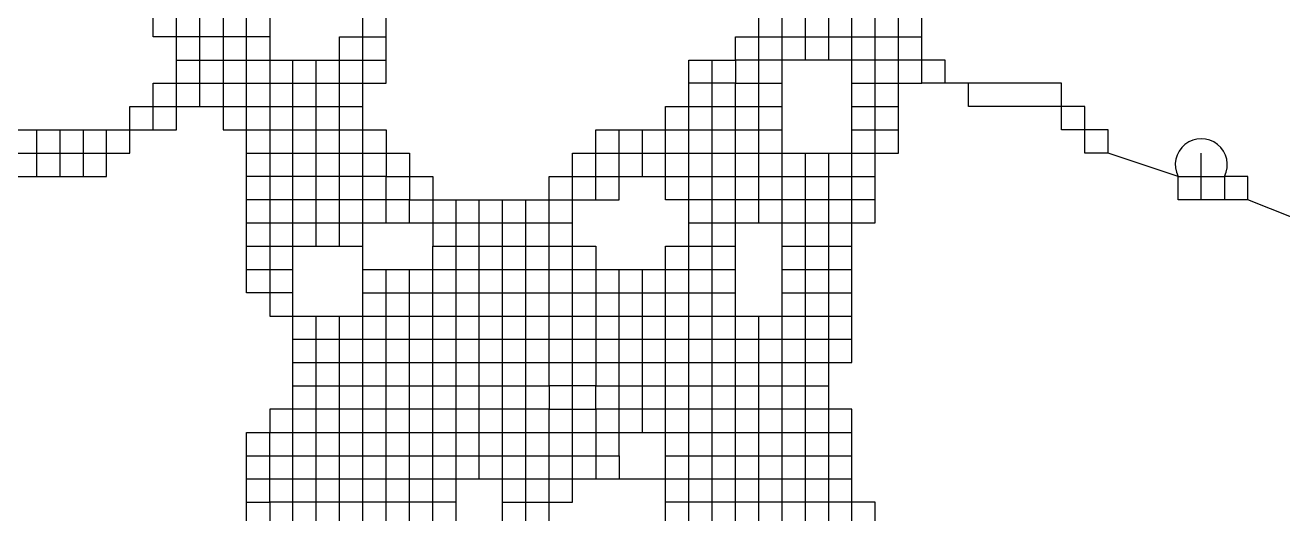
# Model space of a CAD drawing. Header units: millimetres. Extents: x 0 to 841, y 0 to 594.
# Drawn here: x 748.47 to 755.16, y 108.32 to 110.92 of the extents above; entities that cross this region are included whole.
import ezdxf
from ezdxf.enums import TextEntityAlignment as Align

# ---------------------------------------------------------------- set-up
doc = ezdxf.new("R2010")
doc.units = ezdxf.units.MM
doc.layers.add('TEXT', color=255, linetype='Continuous')
doc.styles.add('ECL', font='', dxfattribs={"width": 0.7, "height": 3})
doc.styles.get('ECL').set_extended_font_data('FangSong_GB2312')

# ---------------------------------------------------------------- blocks, each defined once
blk = doc.blocks.new('*U21')
at = {"color": 251, "linetype": 'Continuous'}
for points in [[(-24.915, 3.2365), (-24.7665, 3.2365), (-24.7665, 3.385), (-24.7665, 3.5335), (-24.7665, 3.682), (-24.7665, 3.8305), (-24.7665, 3.979)], [(-24.4695, 3.979), (-24.4695, 3.8305), (-24.4695, 3.682), (-24.4695, 3.5335), (-24.4695, 3.385), (-24.4695, 3.2365), (-24.321, 3.2365), (-24.1725, 3.2365), (-24.024, 3.2365), (-23.8755, 3.2365), (-23.727, 3.2365), (-23.5785, 3.2365), (-23.43, 3.2365), (-23.43, 3.088), (-23.2815, 3.088), (-23.2815, 2.9395), (-23.133, 2.9395), (-23.133, 2.791), (-22.3905, 2.791), (-22.3905, 2.9395), (-22.242, 2.9395), (-22.242, 3.088), (-22.0935, 3.088), (-22.0935, 3.2365), (-21.648, 3.2365), (-21.648, 3.385), (-21.4995, 3.385), (-21.4995, 3.5335), (-21.4995, 3.682), (-21.2025, 3.682), (-21.2025, 3.8305), (-21.054, 3.8305), (-20.9055, 3.8305), (-20.757, 3.8305), (-20.6085, 3.8305), (-20.46, 3.8305), (-20.3115, 3.8305), (-20.163, 3.8305), (-20.0145, 3.8305)], [(-23.5785, 0.712), (-23.5785, 0.8605), (-23.5785, 1.009), (-23.5785, 1.1575), (-23.5785, 1.306), (-23.5785, 1.4545), (-23.5785, 1.603), (-23.5785, 1.7515), (-23.5785, 1.9), (-23.5785, 2.0485), (-23.5785, 2.197), (-23.5785, 2.3455), (-23.5785, 2.494), (-23.5785, 2.6425), (-23.5785, 2.791), (-23.5785, 2.9395), (-23.5785, 3.088), (-23.5785, 3.2365), (-23.5785, 3.385), (-23.5785, 3.5335), (-23.5785, 3.682), (-23.5785, 3.8305), (-23.5785, 3.979)], [(-24.1725, 3.8305), (-24.321, 3.8305), (-24.4695, 3.8305), (-24.618, 3.8305), (-24.7665, 3.8305), (-24.915, 3.8305), (-24.915, 3.979), (-25.0635, 3.979), (-25.212, 3.979), (-25.212, 4.1275), (-25.3605, 4.1275), (-25.3605, 4.276), (-25.509, 4.276), (-25.509, 4.4245), (-25.509, 4.573), (-25.509, 4.7215), (-25.509, 4.87), (-25.509, 5.0185), (-25.509, 5.167), (-25.509, 5.3155), (-25.509, 5.464)], [(-24.024, 1.7515), (-23.8755, 1.7515), (-23.727, 1.7515), (-23.5785, 1.7515), (-23.43, 1.7515), (-23.2815, 1.7515), (-23.133, 1.7515), (-22.9845, 1.7515), (-22.836, 1.7515), (-22.6875, 1.7515), (-22.539, 1.7515), (-22.3905, 1.7515), (-22.3905, 1.9), (-22.242, 1.9), (-22.0935, 1.9), (-22.0935, 1.7515), (-21.945, 1.7515), (-21.7965, 1.7515), (-21.648, 1.7515), (-21.4995, 1.7515), (-21.351, 1.7515), (-21.2025, 1.7515), (-21.054, 1.7515), (-20.9055, 1.7515), (-20.757, 1.7515), (-20.6085, 1.7515), (-20.46, 1.7515), (-20.46, 1.9), (-20.46, 2.0485), (-20.46, 2.197), (-20.46, 2.3455), (-20.46, 2.494), (-20.46, 2.6425), (-20.46, 2.791), (-20.46, 2.9395), (-20.46, 3.088), (-20.46, 3.2365), (-20.46, 3.385), (-20.46, 3.5335), (-20.46, 3.682), (-20.46, 3.8305), (-20.46, 3.979)], [(-24.1725, 3.979), (-24.1725, 3.8305), (-24.1725, 3.682), (-24.1725, 3.5335), (-24.1725, 3.385), (-24.1725, 3.2365), (-24.1725, 3.088), (-24.1725, 2.9395), (-24.1725, 2.791), (-24.1725, 2.6425), (-24.1725, 2.494), (-24.1725, 2.3455), (-24.1725, 2.197), (-24.1725, 2.0485), (-24.024, 2.0485), (-23.5785, 2.0485), (-23.43, 2.0485), (-23.2815, 2.0485), (-23.133, 2.0485), (-22.9845, 2.0485), (-22.836, 2.0485), (-22.6875, 2.0485), (-22.539, 2.0485), (-22.3905, 2.0485), (-22.3905, 2.197), (-22.242, 2.197), (-22.0935, 2.197), (-22.0935, 2.0485), (-21.945, 2.0485), (-21.7965, 2.0485), (-21.648, 2.0485), (-21.648, 2.197), (-21.4995, 2.197), (-21.351, 2.197), (-21.2025, 2.197)], [(-23.5785, 2.197), (-23.43, 2.197), (-23.2815, 2.197), (-23.133, 2.197), (-22.9845, 2.197), (-22.836, 2.197), (-22.6875, 2.197), (-22.539, 2.197), (-22.3905, 2.197), (-22.3905, 2.3455), (-22.242, 2.3455), (-22.0935, 2.3455), (-22.0935, 2.197), (-21.945, 2.197), (-21.7965, 2.197), (-21.648, 2.197), (-21.648, 2.3455), (-21.4995, 2.3455), (-21.351, 2.3455), (-21.2025, 2.3455)], [(-21.945, 1.1575), (-21.945, 1.306), (-21.945, 1.4545), (-21.945, 1.603), (-21.945, 1.7515), (-21.945, 1.9), (-21.945, 2.0485), (-21.945, 2.197), (-21.945, 2.3455)], [(-21.4995, 2.0485), (-21.351, 2.0485), (-21.2025, 2.0485), (-20.9055, 2.0485), (-20.757, 2.0485), (-20.6085, 2.0485), (-20.46, 2.0485)], [(-24.321, 1.1575), (-24.1725, 1.1575), (-24.1725, 1.306), (-24.024, 1.306), (-23.8755, 1.306), (-23.727, 1.306), (-23.5785, 1.306), (-23.43, 1.306), (-23.2815, 1.306), (-23.133, 1.306), (-22.9845, 1.306), (-22.836, 1.306), (-22.6875, 1.306), (-22.539, 1.306), (-22.3905, 1.306), (-22.3905, 1.4545), (-22.242, 1.4545), (-22.0935, 1.4545), (-22.0935, 1.306), (-21.945, 1.306), (-21.7965, 1.306), (-21.648, 1.306), (-21.4995, 1.306), (-21.351, 1.306), (-21.2025, 1.306), (-21.054, 1.306), (-20.9055, 1.306), (-20.757, 1.306), (-20.6085, 1.306), (-20.46, 1.306)]]:
    blk.add_lwpolyline(points, dxfattribs=at)
at = {"color": 157, "linetype": 'Continuous'}
for points in [[(-24.618, 3.385), (-24.618, 3.5335), (-24.618, 3.682), (-24.618, 3.8305), (-24.618, 3.979)], [(-24.7665, 3.682), (-24.618, 3.682), (-24.4695, 3.682), (-24.321, 3.682), (-24.1725, 3.682)], [(-24.024, 1.9), (-23.8755, 1.9), (-23.727, 1.9), (-23.5785, 1.9), (-23.43, 1.9), (-23.2815, 1.9), (-23.133, 1.9), (-22.9845, 1.9), (-22.836, 1.9), (-22.6875, 1.9), (-22.539, 1.9), (-22.3905, 1.9), (-22.3905, 2.0485), (-22.242, 2.0485), (-22.0935, 2.0485), (-22.0935, 1.9), (-21.945, 1.9), (-21.7965, 1.9), (-21.648, 1.9), (-21.4995, 1.9), (-21.351, 1.9), (-21.2025, 1.9), (-21.054, 1.9), (-20.9055, 1.9), (-20.757, 1.9), (-20.6085, 1.9), (-20.46, 1.9)]]:
    blk.add_lwpolyline(points, dxfattribs=at)
at = {"color": 47, "linetype": 'Continuous'}
for points in [[(-20.9055, 0.712), (-20.9055, 0.8605), (-20.9055, 1.009), (-20.9055, 1.1575), (-20.9055, 1.306), (-20.9055, 1.4545), (-20.9055, 1.603), (-20.9055, 1.7515), (-20.9055, 1.9), (-20.9055, 2.0485), (-20.9055, 2.197), (-20.9055, 2.3455), (-20.9055, 2.494), (-20.9055, 2.6425), (-20.9055, 2.791), (-20.9055, 2.9395), (-20.9055, 3.088), (-20.9055, 3.2365), (-20.9055, 3.385), (-20.9055, 3.5335), (-20.9055, 3.682), (-20.9055, 3.8305), (-20.9055, 3.979)], [(-22.9845, 0.8605), (-23.133, 0.8605), (-23.2815, 0.8605), (-23.43, 0.8605), (-23.5785, 0.8605), (-23.727, 0.8605), (-23.8755, 0.8605), (-24.024, 0.8605), (-24.1725, 0.8605), (-24.1725, 0.712)]]:
    blk.add_lwpolyline(points, dxfattribs=at)
at = {"color": 155, "linetype": 'Continuous'}
for points in [[(-19.866, 3.5335), (-20.0145, 3.5335), (-20.0145, 3.682), (-20.0145, 3.8305), (-20.0145, 3.979)], [(-21.054, 2.6425), (-20.9055, 2.6425), (-20.757, 2.6425), (-20.6085, 2.6425), (-20.46, 2.6425), (-20.3115, 2.6425), (-20.3115, 2.791), (-20.3115, 2.9395), (-20.3115, 3.088), (-20.3115, 3.2365), (-20.3115, 3.385), (-20.3115, 3.5335), (-20.3115, 3.682), (-20.3115, 3.8305), (-20.3115, 3.979)], [(-26.2515, 3.2365), (-25.0635, 3.2365), (-24.915, 3.2365), (-24.915, 3.385), (-24.7665, 3.385), (-24.618, 3.385), (-24.4695, 3.385), (-24.321, 3.385), (-24.1725, 3.385), (-24.024, 3.385), (-23.8755, 3.385), (-23.727, 3.385), (-23.5785, 3.385)], [(-20.757, 3.682), (-20.757, 3.8305), (-20.757, 3.979), (-20.757, 4.1275), (-20.757, 4.276), (-20.757, 4.4245), (-20.757, 4.573), (-20.757, 4.7215), (-20.757, 4.87)], [(-24.321, 2.6425), (-24.1725, 2.6425), (-24.024, 2.6425), (-23.8755, 2.6425), (-23.727, 2.6425), (-23.5785, 2.6425), (-23.43, 2.6425), (-23.2815, 2.6425), (-23.133, 2.6425), (-23.133, 2.494), (-22.9845, 2.494), (-22.836, 2.494), (-22.6875, 2.494), (-22.539, 2.494), (-22.3905, 2.494), (-22.3905, 2.6425), (-22.242, 2.6425), (-22.242, 2.791), (-22.0935, 2.791), (-21.945, 2.791), (-21.945, 2.9395), (-21.7965, 2.9395), (-21.648, 2.9395), (-21.648, 3.088), (-21.4995, 3.088), (-21.4995, 3.2365), (-21.351, 3.2365), (-21.2025, 3.2365), (-21.2025, 3.385), (-21.054, 3.385), (-20.9055, 3.385)], [(-25.3605, 2.9395), (-25.3605, 3.088), (-25.3605, 3.2365)], [(-21.7965, 2.9395), (-21.7965, 3.088), (-21.7965, 3.2365)], [(-20.3115, 2.791), (-20.46, 2.791), (-20.6085, 2.791), (-20.757, 2.791), (-20.9055, 2.791), (-21.054, 2.791), (-21.2025, 2.791), (-21.2025, 2.9395), (-21.054, 2.9395), (-20.9055, 2.9395), (-20.757, 2.9395), (-20.6085, 2.9395), (-20.46, 2.9395), (-20.3115, 2.9395)]]:
    blk.add_lwpolyline(points, dxfattribs=at)
at = {"color": 252, "linetype": 'Continuous'}
for points in [[(-21.4995, 2.6425), (-21.351, 2.6425), (-21.2025, 2.6425), (-21.2025, 2.791), (-21.351, 2.791), (-21.4995, 2.791), (-21.648, 2.791), (-21.648, 2.9395), (-21.4995, 2.9395), (-21.351, 2.9395), (-21.2025, 2.9395), (-21.2025, 3.088), (-21.054, 3.088), (-20.9055, 3.088), (-20.46, 3.088), (-20.3115, 3.088), (-20.163, 3.088), (-20.163, 3.2365), (-20.163, 3.385), (-20.163, 3.5335), (-20.163, 3.682), (-20.163, 3.8305), (-20.163, 3.979)], [(-23.727, 2.494), (-23.727, 2.6425), (-23.727, 2.791), (-23.727, 2.9395), (-23.727, 3.088), (-23.727, 3.2365), (-23.727, 3.385), (-23.727, 3.5335), (-23.5785, 3.5335), (-23.43, 3.5335), (-23.43, 3.682), (-23.43, 3.8305), (-23.43, 3.979), (-23.43, 4.1275), (-23.43, 4.276), (-23.43, 4.4245), (-23.43, 4.573), (-23.43, 4.7215), (-23.43, 4.87), (-23.43, 5.0185)], [(-21.2025, 1.7515), (-21.2025, 1.9), (-21.2025, 2.0485), (-21.2025, 2.197), (-21.2025, 2.3455), (-21.2025, 2.494), (-21.2025, 2.6425), (-21.054, 2.6425), (-21.054, 2.791), (-21.054, 2.9395), (-21.054, 3.088), (-21.054, 3.2365), (-21.054, 3.385), (-21.054, 3.5335), (-21.054, 3.682), (-21.054, 3.8305), (-21.054, 3.979)], [(-23.8755, 2.494), (-23.8755, 2.6425), (-23.8755, 2.791), (-23.8755, 2.9395), (-23.8755, 3.088), (-23.8755, 3.2365), (-23.8755, 3.385), (-23.8755, 3.5335), (-23.8755, 3.682)], [(-22.836, 1.009), (-22.836, 1.1575), (-22.836, 1.306), (-22.836, 1.4545), (-22.836, 1.603), (-22.836, 1.7515), (-22.836, 1.9), (-22.836, 2.0485), (-22.836, 2.197), (-22.836, 2.3455), (-22.836, 2.494), (-22.836, 2.6425), (-22.836, 2.791)], [(-22.539, -0.476), (-22.539, -0.3275), (-22.539, -0.179), (-22.539, -0.0305), (-22.539, 0.118), (-22.539, 0.2665), (-22.539, 0.415), (-22.539, 0.5635), (-22.539, 0.712), (-22.539, 0.8605), (-22.539, 1.009), (-22.539, 1.1575), (-22.539, 1.306), (-22.539, 1.4545), (-22.539, 1.603), (-22.539, 1.7515), (-22.539, 1.9), (-22.539, 2.0485), (-22.539, 2.197), (-22.539, 2.3455), (-22.539, 2.494), (-22.539, 2.6425), (-22.539, 2.791)], [(-23.5785, 2.3455), (-23.133, 2.3455), (-22.9845, 2.3455), (-22.836, 2.3455), (-22.6875, 2.3455), (-22.539, 2.3455), (-22.3905, 2.3455), (-22.3905, 2.494), (-22.242, 2.494), (-22.0935, 2.494), (-22.0935, 2.3455), (-21.648, 2.3455), (-21.648, 2.494), (-21.4995, 2.494), (-21.351, 2.494), (-21.2025, 2.494)], [(-23.43, 2.0485), (-23.43, 2.197), (-23.43, 2.3455)], [(-24.321, 1.009), (-24.1725, 1.009), (-24.1725, 1.1575), (-24.024, 1.1575), (-23.8755, 1.1575), (-23.727, 1.1575), (-23.5785, 1.1575), (-23.43, 1.1575), (-23.2815, 1.1575), (-23.133, 1.1575), (-22.9845, 1.1575), (-22.836, 1.1575), (-22.6875, 1.1575), (-22.539, 1.1575), (-22.3905, 1.1575), (-22.3905, 1.306), (-22.242, 1.306), (-22.0935, 1.306), (-22.0935, 1.1575), (-21.945, 1.1575), (-21.945, 1.009)], [(-24.321, 0.8605), (-24.1725, 0.8605), (-24.1725, 1.009), (-24.024, 1.009), (-23.8755, 1.009), (-23.727, 1.009), (-23.5785, 1.009), (-23.43, 1.009), (-23.2815, 1.009), (-23.133, 1.009), (-22.9845, 1.009), (-22.836, 1.009), (-22.6875, 1.009), (-22.539, 1.009), (-22.3905, 1.009), (-22.3905, 1.1575), (-22.242, 1.1575), (-22.0935, 1.1575), (-22.0935, 1.009), (-21.945, 1.009), (-21.648, 1.009), (-21.4995, 1.009), (-21.351, 1.009), (-21.2025, 1.009), (-21.054, 1.009), (-20.9055, 1.009), (-20.757, 1.009), (-20.6085, 1.009), (-20.46, 1.009)]]:
    blk.add_lwpolyline(points, dxfattribs=at)
at = {"color": 145, "linetype": 'Continuous'}
for points in [[(-25.806, 2.9395), (-25.6575, 2.9395), (-25.509, 2.9395), (-25.3605, 2.9395), (-25.212, 2.9395), (-25.212, 3.088), (-25.0635, 3.088), (-25.0635, 3.2365), (-25.0635, 3.385), (-24.915, 3.385), (-24.915, 3.5335), (-24.7665, 3.5335), (-24.618, 3.5335), (-24.4695, 3.5335), (-24.321, 3.5335), (-24.1725, 3.5335), (-24.024, 3.5335), (-23.8755, 3.5335), (-23.727, 3.5335), (-23.727, 3.682), (-23.5785, 3.682), (-23.43, 3.682)], [(-20.6085, 3.682), (-20.6085, 3.8305), (-20.6085, 3.979), (-20.6085, 4.1275), (-20.6085, 4.276), (-20.6085, 4.4245), (-20.6085, 4.573), (-20.6085, 4.7215), (-20.6085, 4.87)], [(-25.509, 2.9395), (-25.509, 3.088), (-25.509, 3.2365)], [(-20.46, 3.2365), (-20.3115, 3.2365), (-20.163, 3.2365)], [(-24.321, 2.3455), (-24.1725, 2.3455), (-24.024, 2.3455)]]:
    blk.add_lwpolyline(points, dxfattribs=at)
at = {"color": 137, "linetype": 'Continuous'}
for points in [[(-26.5485, 5.0185), (-26.5485, 4.87), (-26.5485, 4.7215), (-26.5485, 4.573), (-26.5485, 4.4245), (-26.5485, 4.276), (-26.5485, 4.1275), (-26.5485, 3.979), (-26.5485, 3.8305), (-26.5485, 3.682), (-26.5485, 3.5335), (-26.5485, 3.385), (-26.5485, 3.2365), (-26.4, 3.2365), (-26.2515, 3.2365), (-26.2515, 3.088), (-26.103, 3.088), (-25.9545, 3.088), (-25.806, 3.088), (-25.6575, 3.088), (-25.509, 3.088), (-25.3605, 3.088), (-25.212, 3.088), (-25.212, 3.2365)], [(-24.321, 3.088), (-24.1725, 3.088), (-24.024, 3.088), (-23.8755, 3.088), (-23.727, 3.088), (-23.5785, 3.088), (-23.43, 3.088), (-23.43, 2.9395), (-23.2815, 2.9395), (-23.2815, 2.791), (-23.133, 2.791), (-23.133, 2.6425), (-22.9845, 2.6425), (-22.836, 2.6425), (-22.6875, 2.6425), (-22.539, 2.6425), (-22.3905, 2.6425), (-22.3905, 2.791), (-22.242, 2.791), (-22.242, 2.9395), (-22.0935, 2.9395), (-22.0935, 3.088), (-21.945, 3.088), (-21.7965, 3.088), (-21.648, 3.088), (-21.648, 3.2365), (-21.4995, 3.2365), (-21.4995, 3.385), (-21.351, 3.385), (-21.2025, 3.385), (-21.2025, 3.5335), (-21.054, 3.5335), (-20.9055, 3.5335)], [(-20.9055, 2.3455), (-20.757, 2.3455), (-20.6085, 2.3455), (-20.46, 2.3455)]]:
    blk.add_lwpolyline(points, dxfattribs=at)
at = {"color": 147, "linetype": 'Continuous'}
for points in [[(-24.321, 2.494), (-24.321, 2.6425), (-24.321, 2.791), (-24.321, 2.9395), (-24.321, 3.088), (-24.321, 3.2365), (-24.321, 3.385), (-24.321, 3.5335), (-24.321, 3.682), (-24.321, 3.8305), (-24.321, 3.979), (-24.321, 4.1275), (-24.4695, 4.1275), (-24.618, 4.1275), (-24.7665, 4.1275), (-24.915, 4.1275), (-24.915, 4.276), (-24.7665, 4.276), (-24.618, 4.276), (-24.4695, 4.276), (-24.321, 4.276), (-24.321, 4.4245), (-24.1725, 4.4245)], [(-23.2815, 2.6425), (-23.2815, 2.791), (-23.43, 2.791), (-23.43, 2.9395), (-23.5785, 2.9395), (-23.727, 2.9395), (-23.8755, 2.9395), (-24.024, 2.9395), (-24.1725, 2.9395), (-24.321, 2.9395)], [(-20.9055, 2.494), (-20.757, 2.494), (-20.6085, 2.494), (-20.46, 2.494)], [(-21.7965, 1.306), (-21.7965, 1.4545), (-21.7965, 1.603), (-21.7965, 1.7515), (-21.7965, 1.9), (-21.7965, 2.0485), (-21.7965, 2.197), (-21.7965, 2.3455)], [(-23.727, 0.712), (-23.727, 0.8605), (-23.727, 1.009), (-23.727, 1.1575), (-23.727, 1.306), (-23.727, 1.4545), (-23.727, 1.603), (-23.727, 1.7515), (-23.727, 1.9), (-23.727, 2.0485)], [(-23.43, 0.712), (-23.43, 0.8605), (-23.43, 1.009), (-23.43, 1.1575), (-23.43, 1.306), (-23.43, 1.4545), (-23.43, 1.603), (-23.43, 1.7515), (-23.43, 1.9), (-23.43, 2.0485)], [(-21.648, 1.1575), (-21.4995, 1.1575), (-21.351, 1.1575), (-21.2025, 1.1575), (-21.054, 1.1575), (-20.9055, 1.1575), (-20.757, 1.1575), (-20.6085, 1.1575), (-20.46, 1.1575)]]:
    blk.add_lwpolyline(points, dxfattribs=at)
at = {"color": 253, "linetype": 'Continuous'}
for points in [[(-24.1725, 3.682), (-23.727, 3.682), (-23.727, 3.8305), (-23.5785, 3.8305), (-23.43, 3.8305)], [(-15.8565, 1.9), (-15.8565, 1.7515), (-15.708, 1.7515), (-15.708, 1.9), (-16.005, 1.9), (-16.005, 2.0485), (-16.302, 2.0485), (-16.302, 2.197), (-16.4505, 2.197), (-16.4505, 2.3455), (-17.0445, 2.3455), (-17.0445, 2.494), (-17.193, 2.494), (-17.9355, 2.791), (-17.9355, 2.9395), (-18.084, 2.9395), (-18.084, 2.791)]]:
    blk.add_lwpolyline(points, dxfattribs=at)
at = {"color": 77, "linetype": 'Continuous'}
for points in [[(-24.024, 0.712), (-24.024, 0.8605), (-24.024, 1.009), (-24.024, 1.1575), (-24.024, 1.306), (-24.024, 1.4545), (-24.024, 1.603), (-24.024, 1.7515), (-24.024, 1.9), (-24.024, 2.0485), (-24.024, 2.197), (-24.024, 2.3455), (-24.024, 2.494), (-24.024, 2.6425), (-24.024, 2.791), (-24.024, 2.9395), (-24.024, 3.088), (-24.024, 3.2365), (-24.024, 3.385), (-24.024, 3.5335), (-24.024, 3.682)], [(-22.3905, 0.712), (-22.3905, 0.8605), (-22.242, 0.8605), (-22.242, 1.009), (-22.242, 1.1575), (-22.242, 1.306), (-22.242, 1.4545), (-22.242, 1.603), (-22.242, 1.7515), (-22.242, 1.9), (-22.242, 2.0485), (-22.242, 2.197), (-22.242, 2.3455), (-22.242, 2.494), (-22.242, 2.6425)], [(-23.8755, 0.712), (-23.8755, 0.8605), (-23.8755, 1.009), (-23.8755, 1.1575), (-23.8755, 1.306), (-23.8755, 1.4545), (-23.8755, 1.603), (-23.8755, 1.7515), (-23.8755, 1.9), (-23.8755, 2.0485)]]:
    blk.add_lwpolyline(points, dxfattribs=at)
at = {"color": 153, "linetype": 'Continuous'}
for points in [[(-18.8265, 3.088), (-18.975, 3.088), (-18.975, 3.2365), (-18.975, 3.385), (-19.1235, 3.385), (-19.1235, 3.5335), (-19.866, 3.5335), (-19.866, 3.682), (-20.0145, 3.682), (-20.163, 3.682), (-20.3115, 3.682), (-20.46, 3.682), (-20.6085, 3.682), (-20.757, 3.682), (-20.9055, 3.682), (-21.054, 3.682), (-21.2025, 3.682), (-21.2025, 3.5335), (-21.351, 3.5335), (-21.4995, 3.5335)], [(-25.6575, 2.9395), (-25.6575, 3.088), (-25.6575, 3.2365)]]:
    blk.add_lwpolyline(points, dxfattribs=at)
at = {"color": 87, "linetype": 'Continuous'}
for points in [[(-21.351, 0.712), (-21.351, 0.8605), (-21.351, 1.009), (-21.351, 1.1575), (-21.351, 1.306), (-21.351, 1.4545), (-21.351, 1.603), (-21.351, 1.7515), (-21.351, 1.9), (-21.351, 2.0485), (-21.351, 2.197), (-21.351, 2.3455), (-21.351, 2.494), (-21.351, 2.6425), (-21.351, 2.791), (-21.351, 2.9395), (-21.351, 3.088), (-21.351, 3.2365), (-21.351, 3.385), (-21.351, 3.5335), (-21.351, 3.682)], [(-21.648, 0.712), (-21.648, 0.8605), (-21.648, 1.009), (-21.648, 1.1575), (-21.648, 1.306), (-21.648, 1.4545), (-21.648, 1.603), (-21.648, 1.7515), (-21.648, 1.9), (-21.648, 2.0485), (-21.4995, 2.0485), (-21.4995, 2.197), (-21.4995, 2.3455), (-21.4995, 2.494), (-21.4995, 2.6425), (-21.4995, 2.791), (-21.4995, 2.9395), (-21.4995, 3.088), (-21.351, 3.088), (-21.2025, 3.088), (-21.2025, 3.2365), (-21.054, 3.2365), (-20.9055, 3.2365)]]:
    blk.add_lwpolyline(points, dxfattribs=at)
at = {"color": 165, "linetype": 'Continuous'}
for points in [[(-20.46, 3.5335), (-20.3115, 3.5335), (-20.163, 3.5335), (-20.0145, 3.5335)], [(-20.46, 3.385), (-20.3115, 3.385), (-20.163, 3.385)], [(-22.0935, 2.791), (-22.0935, 2.9395), (-21.945, 2.9395), (-21.945, 3.088), (-21.945, 3.2365)], [(-23.43, 2.6425), (-23.43, 2.791), (-23.5785, 2.791), (-23.727, 2.791), (-23.8755, 2.791), (-24.024, 2.791), (-24.1725, 2.791), (-24.321, 2.791)], [(-20.9055, 2.197), (-20.757, 2.197), (-20.6085, 2.197), (-20.46, 2.197)]]:
    blk.add_lwpolyline(points, dxfattribs=at)
at = {"color": 254, "linetype": 'Continuous'}
blk.add_lwpolyline([(-17.9355, 2.791), (-18.084, 2.791), (-18.2325, 2.791), (-18.381, 2.791), (-18.381, 2.9395), (-18.8265, 3.088), (-18.8265, 3.2365), (-18.975, 3.2365), (-19.1235, 3.2365), (-19.1235, 3.385), (-19.272, 3.385), (-19.4205, 3.385), (-19.569, 3.385), (-19.7175, 3.385), (-19.7175, 3.5335)], dxfattribs=at)
blk.add_lwpolyline([(-18.084, 2.9395, 1.618034), (-18.381, 2.9395), (-18.2325, 2.9395), (-18.084, 2.9395)], format="xyb", dxfattribs=at)
at = {"color": 97, "linetype": 'Continuous'}
for points in [[(-20.757, 0.712), (-20.757, 0.8605), (-20.757, 1.009), (-20.757, 1.1575), (-20.757, 1.306), (-20.757, 1.4545), (-20.757, 1.603), (-20.757, 1.7515), (-20.757, 1.9), (-20.757, 2.0485), (-20.757, 2.197), (-20.757, 2.3455), (-20.757, 2.494), (-20.757, 2.6425), (-20.757, 2.791), (-20.757, 2.9395), (-20.757, 3.088)], [(-20.6085, 0.712), (-20.6085, 0.8605), (-20.6085, 1.009), (-20.6085, 1.1575), (-20.6085, 1.306), (-20.6085, 1.4545), (-20.6085, 1.603), (-20.6085, 1.7515), (-20.6085, 1.9), (-20.6085, 2.0485), (-20.6085, 2.197), (-20.6085, 2.3455), (-20.6085, 2.494), (-20.6085, 2.6425), (-20.6085, 2.791), (-20.6085, 2.9395), (-20.6085, 3.088)], [(-22.9845, 0.712), (-22.9845, 0.8605), (-22.9845, 1.009), (-22.9845, 1.1575), (-22.9845, 1.306), (-22.9845, 1.4545), (-22.9845, 1.603), (-22.9845, 1.7515), (-22.9845, 1.9), (-22.9845, 2.0485), (-22.9845, 2.197), (-22.9845, 2.3455), (-22.9845, 2.494), (-22.9845, 2.6425), (-22.9845, 2.791)], [(-23.2815, 0.712), (-23.2815, 0.8605), (-23.2815, 1.009), (-23.2815, 1.1575), (-23.2815, 1.306), (-23.2815, 1.4545), (-23.2815, 1.603), (-23.2815, 1.7515), (-23.2815, 1.9), (-23.2815, 2.0485), (-23.2815, 2.197), (-23.2815, 2.3455)], [(-21.4995, 0.712), (-21.4995, 0.8605), (-21.4995, 1.009), (-21.4995, 1.1575), (-21.4995, 1.306), (-21.4995, 1.4545), (-21.4995, 1.603), (-21.4995, 1.7515), (-21.4995, 1.9), (-21.4995, 2.0485)], [(-21.054, 0.712), (-21.054, 0.8605), (-21.054, 1.009), (-21.054, 1.1575), (-21.054, 1.306), (-21.054, 1.4545), (-21.054, 1.603), (-21.054, 1.7515), (-21.054, 1.9), (-21.054, 2.0485)], [(-21.2025, 0.712), (-21.2025, 0.8605), (-21.2025, 1.009), (-21.2025, 1.1575), (-21.2025, 1.306), (-21.2025, 1.4545), (-21.2025, 1.603), (-21.2025, 1.7515)], [(-20.3115, 0.712), (-20.3115, 0.8605), (-20.46, 0.8605), (-20.46, 1.009), (-20.46, 1.1575), (-20.46, 1.306), (-20.46, 1.4545), (-20.6085, 1.4545), (-20.757, 1.4545), (-20.9055, 1.4545), (-21.054, 1.4545), (-21.2025, 1.4545), (-21.351, 1.4545), (-21.4995, 1.4545), (-21.648, 1.4545), (-21.7965, 1.4545), (-21.945, 1.4545), (-22.0935, 1.4545), (-22.0935, 1.603), (-22.242, 1.603), (-22.3905, 1.603), (-22.3905, 1.4545), (-22.539, 1.4545), (-22.6875, 1.4545), (-22.836, 1.4545), (-22.9845, 1.4545), (-23.133, 1.4545), (-23.2815, 1.4545), (-23.43, 1.4545), (-23.5785, 1.4545), (-23.727, 1.4545), (-23.8755, 1.4545), (-24.024, 1.4545), (-24.1725, 1.4545), (-24.1725, 1.306)], [(-24.321, 0.712), (-24.321, 0.8605), (-24.321, 1.009), (-24.321, 1.1575), (-24.321, 1.306), (-24.1725, 1.306)]]:
    blk.add_lwpolyline(points, dxfattribs=at)
at = {"color": 133, "linetype": 'Continuous'}
blk.add_lwpolyline([(-18.2325, 2.791), (-18.2325, 2.9395), (-18.2325, 3.088)], dxfattribs=at)
at = {"color": 57, "linetype": 'Continuous'}
blk.add_lwpolyline([(-22.6875, 0.712), (-22.6875, 0.8605), (-22.6875, 1.009), (-22.6875, 1.1575), (-22.6875, 1.306), (-22.6875, 1.4545), (-22.6875, 1.603), (-22.6875, 1.7515), (-22.6875, 1.9), (-22.6875, 2.0485), (-22.6875, 2.197), (-22.6875, 2.3455), (-22.6875, 2.494), (-22.6875, 2.6425), (-22.6875, 2.791)], dxfattribs=at)
at = {"color": 8, "linetype": 'Continuous'}
for points in [[(-24.024, 2.197), (-24.1725, 2.197), (-24.321, 2.197), (-24.321, 2.3455), (-24.321, 2.494), (-24.1725, 2.494), (-24.024, 2.494), (-23.8755, 2.494), (-23.727, 2.494), (-23.5785, 2.494)], [(-22.6875, 0.8605), (-22.539, 0.8605), (-22.3905, 0.8605), (-22.3905, 1.009), (-22.242, 1.009), (-22.0935, 1.009)]]:
    blk.add_lwpolyline(points, dxfattribs=at)
at = {"color": 86, "linetype": 'Continuous'}
blk.add_lwpolyline([(-23.133, 0.712), (-23.133, 0.8605), (-23.133, 1.009), (-23.133, 1.1575), (-23.133, 1.306), (-23.133, 1.4545), (-23.133, 1.603), (-23.133, 1.7515), (-23.133, 1.9), (-23.133, 2.0485), (-23.133, 2.197), (-23.133, 2.3455), (-23.133, 2.494)], dxfattribs=at)
at = {"color": 250, "linetype": 'Continuous'}
blk.add_lwpolyline([(-24.024, 1.603), (-23.8755, 1.603), (-23.727, 1.603), (-23.5785, 1.603), (-23.43, 1.603), (-23.2815, 1.603), (-23.133, 1.603), (-22.9845, 1.603), (-22.836, 1.603), (-22.6875, 1.603), (-22.539, 1.603), (-22.3905, 1.603), (-22.3905, 1.7515), (-22.242, 1.7515), (-22.0935, 1.7515), (-22.0935, 1.603), (-21.945, 1.603), (-21.7965, 1.603), (-21.648, 1.603), (-21.4995, 1.603), (-21.351, 1.603), (-21.2025, 1.603), (-21.054, 1.603), (-20.9055, 1.603), (-20.757, 1.603), (-20.6085, 1.603)], dxfattribs=at)
at = {"color": 67, "linetype": 'Continuous'}
blk.add_lwpolyline([(-20.46, 0.712), (-20.46, 0.8605), (-20.6085, 0.8605), (-20.757, 0.8605), (-20.9055, 0.8605), (-21.054, 0.8605), (-21.2025, 0.8605), (-21.351, 0.8605), (-21.4995, 0.8605), (-21.648, 0.8605)], dxfattribs=at)
blk = doc.blocks.new('XXDAFRAM-CH-HENG-A1')
at = {"layer": 'TEXT', "xscale": 0.8333333333339397, "yscale": 0.8333333333334849, "zscale": 0.8333333333333334}
blk.add_blockref('*U21', (769.9168, 107.6677), dxfattribs=at)
at = {"linetype": 'Continuous', "style": 'ECL', "width": 0.7}
for tag, height, p in [('DESIGNSTATUS', 3.5, (818.8528, 76.5743)), ('DESIGNSTATUS', 3.5, (818.8528, 76.5743)), ('ENDESIGNSTATUS', 3.5, (818.8897, 70.8893)), ('ENDESIGNSTATUS', 3.5, (818.8897, 70.8893)), ('O', 4, (784.75, 63.4599)), ('G', 4, (821.75, 63.4599)), ('V', 4, (778.5833, 63.4599)), ('L', 4, (790.9167, 63.4599)), ('N', 4, (797.0833, 63.4599)), ('D', 4, (809.4167, 63.4599)), ('W', 4, (815.5833, 63.4599)), ('VEREN40', 4, (827.8219, 63.3019)), ('DWGNAME1', 5, (768.7623, 48.8062)), ('DWGENAME1', 5, (768.9787, 42.7067)), ('DWGNAME', 5, (768.7334, 42.4248)), ('DWGENAME', 5, (769.2391, 35.3086)), ('DWGNAME2', 5, (769.1147, 35.2699)), ('DWGENAME2', 5, (769.396, 28.8107)), ('DWGNO', 5, (758.8104, 15.1389)), ('VEREN40', 4, (825.7732, 15.2229))]:
    blk.add_attdef(tag, text='', height=height, dxfattribs=at).set_placement(p, align=Align.MIDDLE)
at = {"style": 'ECL', "width": 0.7, "flags": 1}
for p in [(697.3889, 48.2777), (697.3889, 40.2777), (697.3889, 32.2777), (697.3889, 24.2777)]:
    blk.add_attdef('DATE', text='', height=5, dxfattribs=at).set_placement(p, align=Align.MIDDLE)
for tag, p in [('SJ1', (666.5556, 44.2777)), ('JH', (666.5556, 36.2777)), ('SH1', (666.5556, 28.2777)), ('PZ', (666.5556, 20.2778)), ('BL', (666.5556, 10))]:
    blk.add_attdef(tag, p, '', height=5, dxfattribs=at)

msp = doc.modelspace()

# ---------------------------------------------------------------- block references
msp.add_blockref('XXDAFRAM-CH-HENG-A1', (0, 0))

doc.saveas('drawing.dxf')
